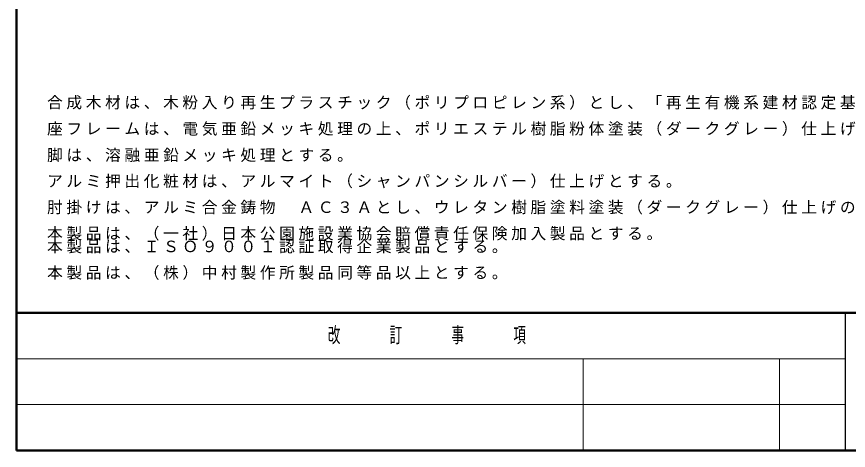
# Model space of a CAD drawing. Units: millimetres on the paper, scale 1:20. Extents: x -365 to 10, y -38 to 257.
# Drawn here: x -365 to -238, y 0 to 66.2 of the extents above; entities that cross this region are included whole.
import ezdxf

# ---------------------------------------------------------------- set-up
doc = ezdxf.new("R2010")
doc.units = ezdxf.units.MM
doc.layers.add('LY_1', color=7, linetype='Continuous', lineweight=25)
doc.layers.add('LY_2', color=7, linetype='Continuous', lineweight=13)
doc.styles.add('ＭＳ ゴシック', font='')
doc.styles.get('ＭＳ ゴシック').set_extended_font_data('MS Gothic')

msp = doc.modelspace()

# ---------------------------------------------------------------- linework, layer by layer
at = {"layer": 'LY_2', "lineweight": 50}
for p, q in [((-365, 257), (-365, 0)), ((-365, 21), (0, 21)), ((-365, 0), (0, 0))]:
    msp.add_line(p, q, dxfattribs=at)
at = {"layer": 'LY_2', "color": 211, "lineweight": 25}
msp.add_line((-238.5, 21), (-238.5, 0), dxfattribs=at)
at = {"layer": 'LY_2'}
for p, q in [((-365, 14), (-238.5, 14)), ((-278.5, 14), (-278.5, 0)), ((-248.5, 14), (-248.5, 0)), ((-365, 7), (-238.5, 7))]:
    msp.add_line(p, q, dxfattribs=at)

# ---------------------------------------------------------------- texts
at = {"layer": 'LY_1', "char_height": 1.76, "style": 'ＭＳ ゴシック'}
for s, insert, attachment_point in [('\\T1.23;合成木材は、木粉入り再生プラスチック（ポリプロピレン系）とし、「再生有機系建材認定基準」適合品とする。', (-360.354, 52.03), 7), ('\\T1.23;座フレームは、電気亜鉛メッキ処理の上、ポリエステル樹脂粉体塗装（ダークグレー）仕上げとする。', (-360.354, 48.03), 7), ('\\T1.23;脚は、溶融亜鉛メッキ処理とする。', (-360.354, 44.03), 7), ('\\T1.23;アルミ押出化粧材は、アルマイト（シャンパンシルバー）仕上げとする。', (-360.354, 40.03), 7), ('\\T1.23;肘掛けは、アルミ合金鋳物\u3000ＡＣ３Ａとし、ウレタン樹脂塗料塗装（ダークグレー）仕上げの上、抗菌・抗ウイルスコーティングとする。', (-360.354, 36.03), 7), ('\\T1.23;本製品は、（一社）日本公園施設業協会賠償責任保険加入製品とする。', (-360.354, 32.03), 7), ('\\T1.23;本製品は、ＩＳＯ９００１認証取得企業製品とする。', (-360.354, 32.03), 1), ('\\T1.23;本製品は、（株）中村製作所製品同等品以上とする。', (-360.354, 28.03), 1)]:
    msp.add_mtext(s, dxfattribs=dict(at, insert=insert, attachment_point=attachment_point))
at = {"layer": 'LY_2', "color": 4, "insert": (-301.75, 17.5), "char_height": 2.346, "attachment_point": 5, "style": 'ＭＳ ゴシック'}
msp.add_mtext('\\T1.64;\\W0.6;改\u3000\u3000訂\u3000\u3000事\u3000\u3000項', dxfattribs=at)

doc.saveas('drawing.dxf')
